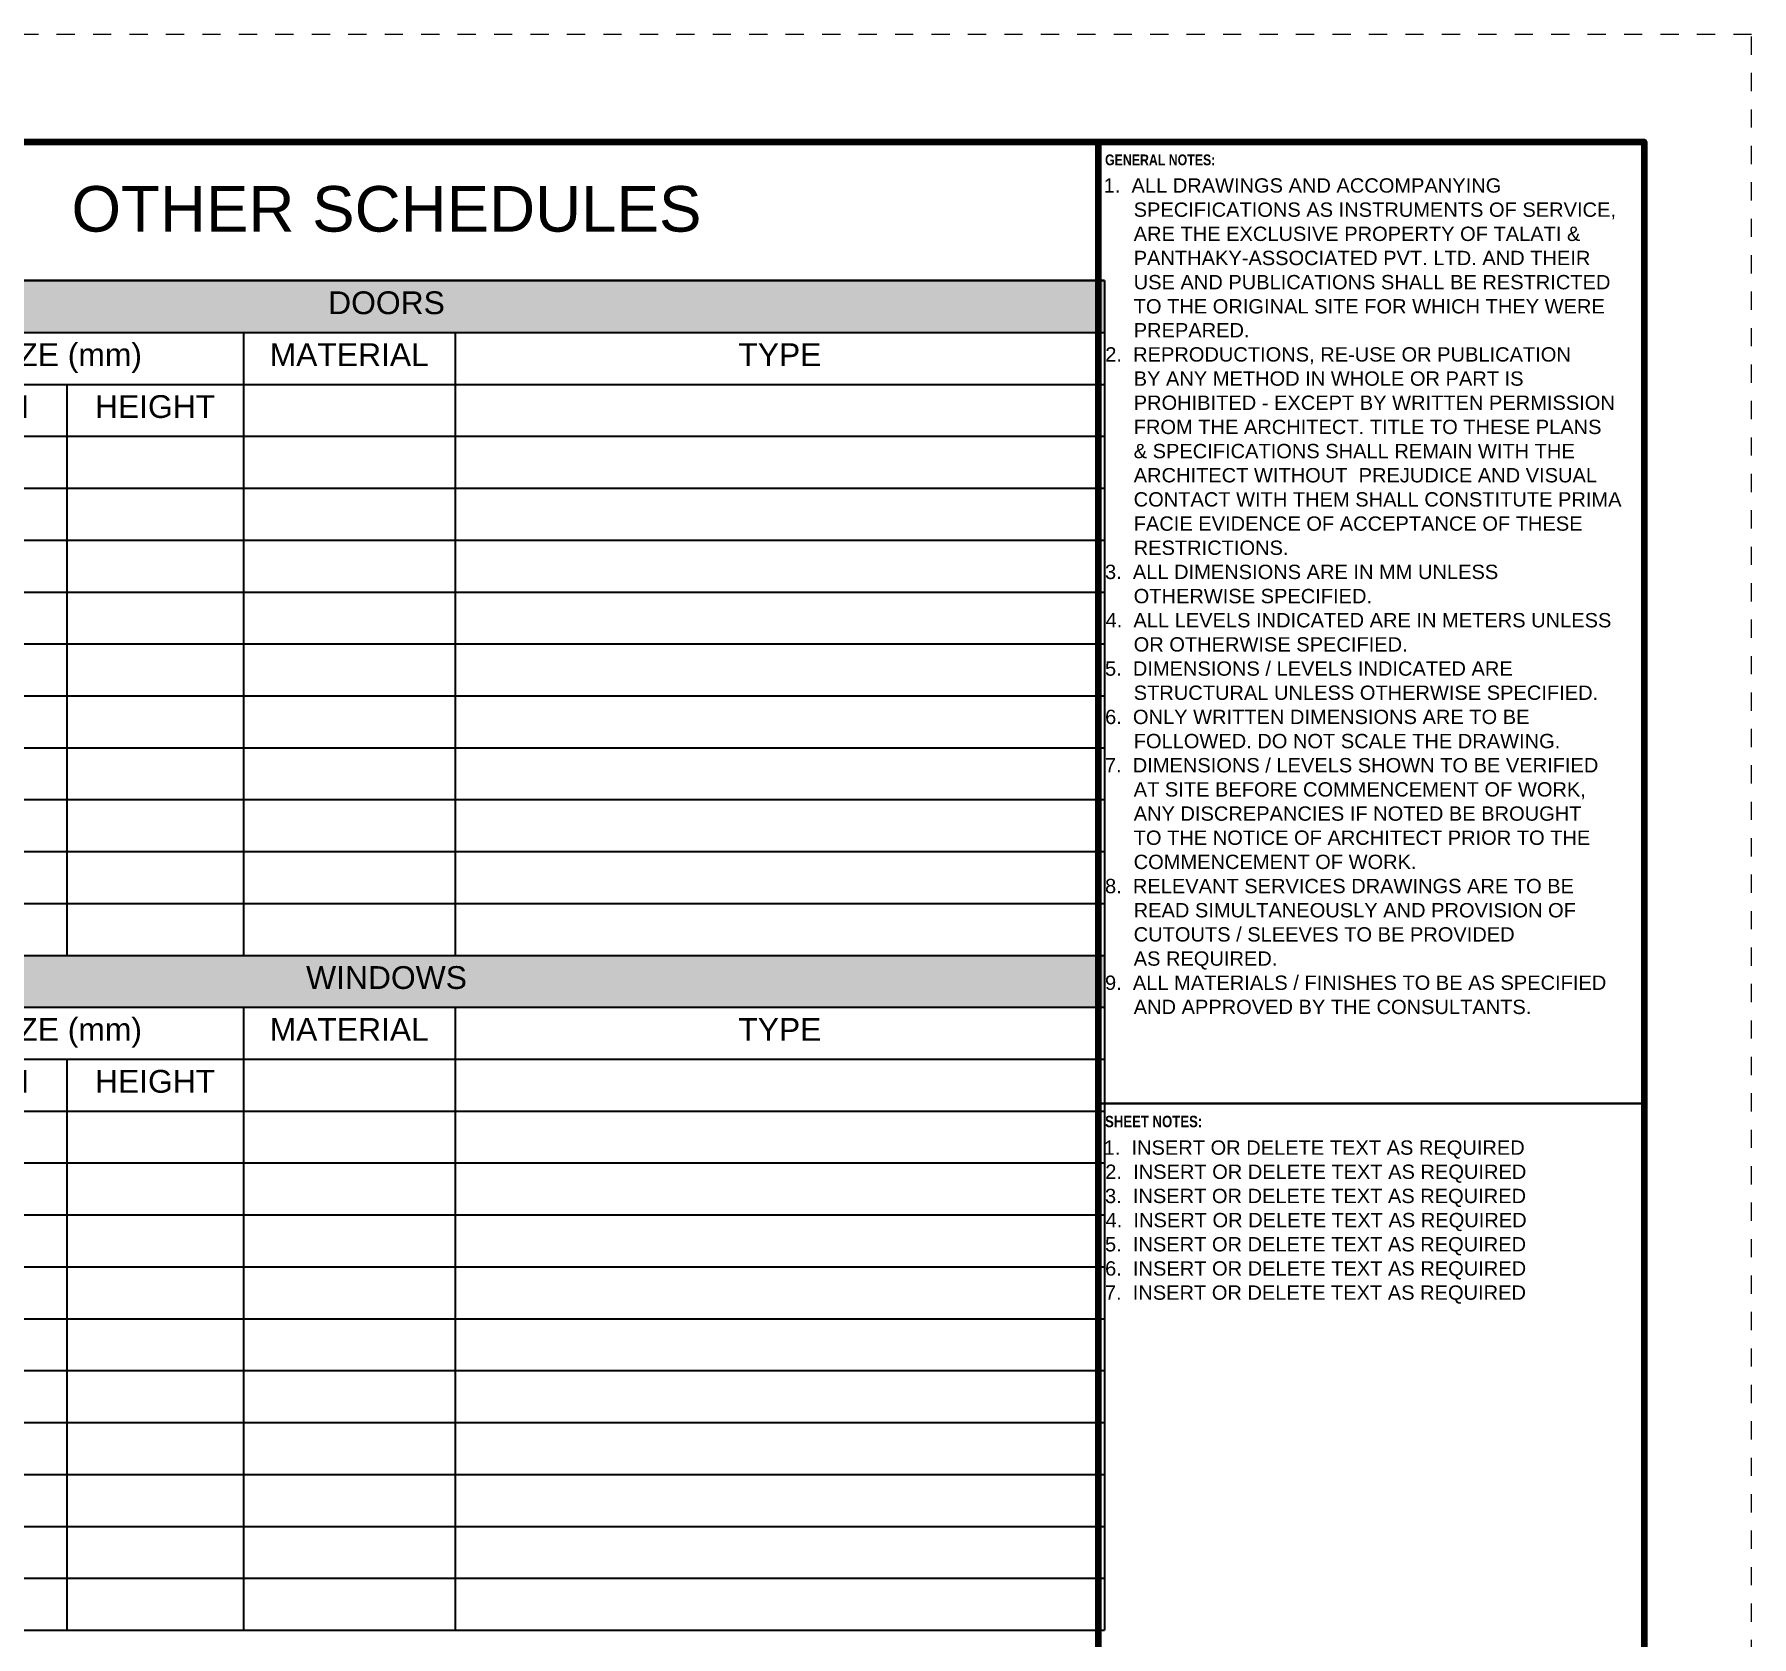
# Paper-space layout 'Symbols A0' of a CAD drawing. Header units: inches. Extents: x 0 to 46.6, y 0 to 35.5.
# Drawn here: x 37.15 to 46.57, y 26.72 to 35.51 of the extents above; entities that cross this region are included whole.
import ezdxf
from ezdxf.enums import TextEntityAlignment as Align

# ---------------------------------------------------------------- set-up
doc = ezdxf.new("R2010")
doc.units = ezdxf.units.IN
doc.linetypes.add('DASHDOT', pattern=[1, 0.5, -0.25, 0, -0.25])
doc.layers.add('G-ANNO-REFR', color=253, linetype='DASHDOT', lineweight=5, plot=False)
for name, color, linetype, lineweight in [('G-ANNO-TEXT', 3, 'Continuous', 15), ('G-ANNO-TTLB', 7, 'Continuous', 50), ('G-PAPR-MEDM', 6, 'Continuous', 30), ('G-PAPR-THCK', 4, 'Continuous', 100), ('G-PAPR-THIN', 20, 'Continuous', 5)]:
    doc.layers.add(name, color=color, linetype=linetype, lineweight=lineweight)
doc.styles.add('LLARGE', font='arial.ttf', dxfattribs={"height": 0.25})
doc.styles.add('MEDIUM', font='arial.ttf', dxfattribs={"height": 0.125})
doc.styles.add('NOTES', font='arial.ttf', dxfattribs={"height": 2})
doc.styles.add('SUB-TITLE', font='swisscb.ttf')
doc.styles.add('SUB-TITLE-2', font='swissc.ttf')
doc.styles.add('TITLE', font='swisscb.ttf')

# ---------------------------------------------------------------- blocks, each defined once
blk = doc.blocks.new('*T134')
at = {"layer": 'G-PAPR-MEDM', "color": 7, "linetype": 'ByBlock', "lineweight": -2, "transparency": 16777216}
for p, q in [((0, 0), (7.88, 0)), ((0, 0), (0, -0.2849)), ((0, -3.7033), (7.88, -3.7033)), ((0, -3.7033), (0, -3.9881))]:
    blk.add_line(p, q, dxfattribs=at)
at = {"layer": 'G-PAPR-MEDM', "linetype": 'ByBlock', "lineweight": -2, "transparency": 16777216}
blk.add_line((7.88, 0), (7.88, -0.2849), dxfattribs=at)
at = {"layer": 'G-PAPR-MEDM', "color": 0, "linetype": 'ByBlock', "lineweight": -2, "transparency": 16777216}
for p, q in [((0, -0.2849), (7.88, -0.2849)), ((0, -0.2849), (0, -3.7033)), ((1.1985, -0.2849), (1.1985, -3.7033)), ((3.1546, -0.2849), (3.1546, -3.7033)), ((4.3167, -0.2849), (4.3167, -3.7033)), ((7.88, -0.2849), (7.88, -7.4065)), ((0, -0.5697), (7.88, -0.5697)), ((2.1862, -0.5697), (2.1862, -3.7033)), ((0, -0.8546), (7.88, -0.8546)), ((0, -1.1395), (7.88, -1.1395)), ((0, -1.4243), (7.88, -1.4243)), ((0, -1.7092), (7.88, -1.7092)), ((0, -1.9941), (7.88, -1.9941)), ((0, -2.2789), (7.88, -2.2789)), ((0, -2.5638), (7.88, -2.5638)), ((0, -2.8487), (7.88, -2.8487)), ((0, -3.1335), (7.88, -3.1335)), ((0, -3.4184), (7.88, -3.4184)), ((0, -3.9881), (7.88, -3.9881)), ((0, -3.9881), (0, -7.4065)), ((1.1985, -3.9881), (1.1985, -7.4065)), ((3.1546, -3.9881), (3.1546, -7.4065)), ((4.3167, -3.9881), (4.3167, -7.4065)), ((0, -4.273), (7.88, -4.273)), ((2.1862, -4.273), (2.1862, -7.4065)), ((0, -4.5579), (7.88, -4.5579)), ((0, -4.8427), (7.88, -4.8427)), ((0, -5.1276), (7.88, -5.1276)), ((0, -5.4125), (7.88, -5.4125)), ((0, -5.6973), (7.88, -5.6973)), ((0, -5.9822), (7.88, -5.9822)), ((0, -6.2671), (7.88, -6.2671)), ((0, -6.5519), (7.88, -6.5519)), ((0, -6.8368), (7.88, -6.8368)), ((0, -7.1217), (7.88, -7.1217)), ((0, -7.4065), (7.88, -7.4065))]:
    blk.add_line(p, q, dxfattribs=at)
at = {"layer": 'G-PAPR-MEDM', "color": 9, "transparency": 16777216}
for points in [[(0, 0), (0, -0.2849), (7.88, 0), (7.88, -0.2849)], [(0, -3.7033), (0, -3.9881), (7.88, -3.7033), (7.88, -3.9881)]]:
    blk.add_solid(points, dxfattribs=at)
at = {"layer": 'G-PAPR-MEDM', "color": 7, "transparency": 16777216, "attachment_point": 2, "style": 'MEDIUM'}
for s, insert, char_height, width in [('{\\fArial|b0|i0|c0;DOORS', (3.94, -0.0591), 0.125, 7.7618), ('{\\fArial|b0|i0|c0;ID', (0.5992, -0.344), 0.125, 1.080264), ('{\\fArial|b0|i0|c0;SIZE (mm)', (2.1765, -0.344), 0.125, 1.83795), ('{\\fArial|b0|i0|c0;MATERIAL', (3.7356, -0.344), 0.125, 1.043845), ('{\\fArial|b0|i0|c0;TYPE', (6.0983, -0.344), 0.125, 3.445141), ('{\\fArial|b0|i0|c0;', (0.5992, -0.6288), 0.125, 1.080264), ('{\\fArial|b0|i0|c0;WIDTH', (1.6923, -0.6288), 0.125, 0.869558), ('{\\fArial|b0|i0|c0;HEIGHT', (2.6704, -0.6288), 0.125, 0.850192), ('{\\fArial|b0|i0|c0;', (3.7356, -0.6288), 0.125, 1.043845), ('{\\fArial|b0|i0|c0;', (6.0983, -0.6288), 0.125, 3.445141), ('{\\fArial|b0|i0|c0;', (0.5992, -0.9137), 0.125, 1.080264), ('{\\fArial|b0|i0|c0;', (1.6923, -0.9137), 0.12608, 0.869558), ('{\\fArial|b0|i0|c0;', (2.6704, -0.9137), 0.12608, 0.850192), ('{\\fArial|b0|i0|c0;', (3.7356, -0.9137), 0.12608, 1.043845), ('{\\fArial|b0|i0|c0;', (6.0983, -0.9137), 0.12608, 3.445141), ('{\\fArial|b0|i0|c0;', (0.5992, -1.1986), 0.125, 1.080264), ('{\\fArial|b0|i0|c0;', (1.6923, -1.1986), 0.12608, 0.869558), ('{\\fArial|b0|i0|c0;', (2.6704, -1.1986), 0.12608, 0.850192), ('{\\fArial|b0|i0|c0;', (3.7356, -1.1986), 0.12608, 1.043845), ('{\\fArial|b0|i0|c0;', (6.0983, -1.1986), 0.12608, 3.445141), ('{\\fArial|b0|i0|c0;', (0.5992, -1.4834), 0.125, 1.080264), ('{\\fArial|b0|i0|c0;', (1.6923, -1.4834), 0.12608, 0.869558), ('{\\fArial|b0|i0|c0;', (2.6704, -1.4834), 0.12608, 0.850192), ('{\\fArial|b0|i0|c0;', (3.7356, -1.4834), 0.12608, 1.043845), ('{\\fArial|b0|i0|c0;', (6.0983, -1.4834), 0.12608, 3.445141), ('{\\fArial|b0|i0|c0;', (0.5992, -1.7683), 0.125, 1.080264), ('{\\fArial|b0|i0|c0;', (1.6923, -1.7683), 0.12608, 0.869558), ('{\\fArial|b0|i0|c0;', (2.6704, -1.7683), 0.12608, 0.850192), ('{\\fArial|b0|i0|c0;', (3.7356, -1.7683), 0.12608, 1.043845), ('{\\fArial|b0|i0|c0;', (6.0983, -1.7683), 0.12608, 3.445141), ('{\\fArial|b0|i0|c0;', (0.5992, -2.0532), 0.125, 1.080264), ('{\\fArial|b0|i0|c0;', (1.6923, -2.0532), 0.12608, 0.869558), ('{\\fArial|b0|i0|c0;', (2.6704, -2.0532), 0.12608, 0.850192), ('{\\fArial|b0|i0|c0;', (3.7356, -2.0532), 0.12608, 1.043845), ('{\\fArial|b0|i0|c0;', (6.0983, -2.0532), 0.12608, 3.445141), ('{\\fArial|b0|i0|c0;', (0.5992, -2.338), 0.125, 1.080264), ('{\\fArial|b0|i0|c0;', (1.6923, -2.338), 0.12608, 0.869558), ('{\\fArial|b0|i0|c0;', (2.6704, -2.338), 0.12608, 0.850192), ('{\\fArial|b0|i0|c0;', (3.7356, -2.338), 0.12608, 1.043845), ('{\\fArial|b0|i0|c0;', (6.0983, -2.338), 0.12608, 3.445141), ('{\\fArial|b0|i0|c0;', (0.5992, -2.6229), 0.125, 1.080264), ('{\\fArial|b0|i0|c0;', (1.6923, -2.6229), 0.12608, 0.869558), ('{\\fArial|b0|i0|c0;', (2.6704, -2.6229), 0.12608, 0.850192), ('{\\fArial|b0|i0|c0;', (3.7356, -2.6229), 0.12608, 1.043845), ('{\\fArial|b0|i0|c0;', (6.0983, -2.6229), 0.12608, 3.445141), ('{\\fArial|b0|i0|c0;', (0.5992, -2.9078), 0.125, 1.080264), ('{\\fArial|b0|i0|c0;', (1.6923, -2.9078), 0.12608, 0.869558), ('{\\fArial|b0|i0|c0;', (2.6704, -2.9078), 0.12608, 0.850192), ('{\\fArial|b0|i0|c0;', (3.7356, -2.9078), 0.12608, 1.043845), ('{\\fArial|b0|i0|c0;', (6.0983, -2.9078), 0.12608, 3.445141), ('{\\fArial|b0|i0|c0;', (0.5992, -3.1926), 0.125, 1.080264), ('{\\fArial|b0|i0|c0;', (1.6923, -3.1926), 0.12608, 0.869558), ('{\\fArial|b0|i0|c0;', (2.6704, -3.1926), 0.12608, 0.850192), ('{\\fArial|b0|i0|c0;', (3.7356, -3.1926), 0.12608, 1.043845), ('{\\fArial|b0|i0|c0;', (6.0983, -3.1926), 0.12608, 3.445141), ('{\\fArial|b0|i0|c0;', (0.5992, -3.4775), 0.125, 1.080264), ('{\\fArial|b0|i0|c0;', (1.6923, -3.4775), 0.12608, 0.869558), ('{\\fArial|b0|i0|c0;', (2.6704, -3.4775), 0.12608, 0.850192), ('{\\fArial|b0|i0|c0;', (3.7356, -3.4775), 0.12608, 1.043845), ('{\\fArial|b0|i0|c0;', (6.0983, -3.4775), 0.12608, 3.445141), ('{\\fArial|b0|i0|c0;WINDOWS', (3.94, -3.7624), 0.125, 7.7618), ('{\\fArial|b0|i0|c0;ID', (0.5992, -4.0472), 0.125, 1.080264), ('{\\fArial|b0|i0|c0;SIZE (mm)', (2.1765, -4.0472), 0.125, 1.83795), ('{\\fArial|b0|i0|c0;MATERIAL', (3.7356, -4.0472), 0.125, 1.043845), ('{\\fArial|b0|i0|c0;TYPE', (6.0983, -4.0472), 0.125, 3.445141), ('{\\fArial|b0|i0|c0;', (0.5992, -4.3321), 0.125, 1.080264), ('{\\fArial|b0|i0|c0;WIDTH', (1.6923, -4.3321), 0.125, 0.869558), ('{\\fArial|b0|i0|c0;HEIGHT', (2.6704, -4.3321), 0.125, 0.850192), ('{\\fArial|b0|i0|c0;', (3.7356, -4.3321), 0.125, 1.043845), ('{\\fArial|b0|i0|c0;', (6.0983, -4.3321), 0.125, 3.445141), ('{\\fArial|b0|i0|c0;', (0.5992, -4.617), 0.125, 1.080264), ('{\\fArial|b0|i0|c0;', (1.6923, -4.617), 0.125, 0.869558), ('{\\fArial|b0|i0|c0;', (2.6704, -4.617), 0.125, 0.850192), ('{\\fArial|b0|i0|c0;', (3.7356, -4.617), 0.125, 1.043845), ('{\\fArial|b0|i0|c0;', (6.0983, -4.617), 0.125, 3.445141), ('{\\fArial|b0|i0|c0;', (0.5992, -4.9018), 0.125, 1.080264), ('{\\fArial|b0|i0|c0;', (1.6923, -4.9018), 0.125, 0.869558), ('{\\fArial|b0|i0|c0;', (2.6704, -4.9018), 0.125, 0.850192), ('{\\fArial|b0|i0|c0;', (3.7356, -4.9018), 0.125, 1.043845), ('{\\fArial|b0|i0|c0;', (6.0983, -4.9018), 0.125, 3.445141), ('{\\fArial|b0|i0|c0;', (0.5992, -5.1867), 0.125, 1.080264), ('{\\fArial|b0|i0|c0;', (1.6923, -5.1867), 0.12608, 0.869558), ('{\\fArial|b0|i0|c0;', (2.6704, -5.1867), 0.12608, 0.850192), ('{\\fArial|b0|i0|c0;', (3.7356, -5.1867), 0.12608, 1.043845), ('{\\fArial|b0|i0|c0;', (6.0983, -5.1867), 0.12608, 3.445141), ('{\\fArial|b0|i0|c0;', (0.5992, -5.4716), 0.125, 1.080264), ('{\\fArial|b0|i0|c0;', (1.6923, -5.4716), 0.12608, 0.869558), ('{\\fArial|b0|i0|c0;', (2.6704, -5.4716), 0.12608, 0.850192), ('{\\fArial|b0|i0|c0;', (3.7356, -5.4716), 0.12608, 1.043845), ('{\\fArial|b0|i0|c0;', (6.0983, -5.4716), 0.12608, 3.445141), ('{\\fArial|b0|i0|c0;', (0.5992, -5.7564), 0.125, 1.080264), ('{\\fArial|b0|i0|c0;', (1.6923, -5.7564), 0.12608, 0.869558), ('{\\fArial|b0|i0|c0;', (2.6704, -5.7564), 0.12608, 0.850192), ('{\\fArial|b0|i0|c0;', (3.7356, -5.7564), 0.12608, 1.043845), ('{\\fArial|b0|i0|c0;', (6.0983, -5.7564), 0.12608, 3.445141), ('{\\fArial|b0|i0|c0;', (0.5992, -6.0413), 0.125, 1.080264), ('{\\fArial|b0|i0|c0;', (1.6923, -6.0413), 0.12608, 0.869558), ('{\\fArial|b0|i0|c0;', (2.6704, -6.0413), 0.12608, 0.850192), ('{\\fArial|b0|i0|c0;', (3.7356, -6.0413), 0.12608, 1.043845), ('{\\fArial|b0|i0|c0;', (6.0983, -6.0413), 0.12608, 3.445141), ('{\\fArial|b0|i0|c0;', (0.5992, -6.3262), 0.125, 1.080264), ('{\\fArial|b0|i0|c0;', (1.6923, -6.3262), 0.12608, 0.869558), ('{\\fArial|b0|i0|c0;', (2.6704, -6.3262), 0.12608, 0.850192), ('{\\fArial|b0|i0|c0;', (3.7356, -6.3262), 0.12608, 1.043845), ('{\\fArial|b0|i0|c0;', (6.0983, -6.3262), 0.12608, 3.445141), ('{\\fArial|b0|i0|c0;', (0.5992, -6.611), 0.125, 1.080264), ('{\\fArial|b0|i0|c0;', (1.6923, -6.611), 0.12608, 0.869558), ('{\\fArial|b0|i0|c0;', (2.6704, -6.611), 0.12608, 0.850192), ('{\\fArial|b0|i0|c0;', (3.7356, -6.611), 0.12608, 1.043845), ('{\\fArial|b0|i0|c0;', (6.0983, -6.611), 0.12608, 3.445141), ('{\\fArial|b0|i0|c0;', (0.5992, -6.8959), 0.125, 1.080264), ('{\\fArial|b0|i0|c0;', (1.6923, -6.8959), 0.12608, 0.869558), ('{\\fArial|b0|i0|c0;', (2.6704, -6.8959), 0.12608, 0.850192), ('{\\fArial|b0|i0|c0;', (3.7356, -6.8959), 0.12608, 1.043845), ('{\\fArial|b0|i0|c0;', (6.0983, -6.8959), 0.12608, 3.445141), ('{\\fArial|b0|i0|c0;', (0.5992, -7.1808), 0.125, 1.080264), ('{\\fArial|b0|i0|c0;', (1.6923, -7.1808), 0.12608, 0.869558), ('{\\fArial|b0|i0|c0;', (2.6704, -7.1808), 0.12608, 0.850192), ('{\\fArial|b0|i0|c0;', (3.7356, -7.1808), 0.12608, 1.043845), ('{\\fArial|b0|i0|c0;', (6.0983, -7.1808), 0.12608, 3.445141)]:
    blk.add_mtext(s, dxfattribs=dict(at, insert=insert, char_height=char_height, width=width))
blk = doc.blocks.new('*U170')
at = {"layer": 'G-ANNO-REFR'}
blk.add_lwpolyline([(0, 0), (1183, 0), (1183, 902), (0, 902)], close=True, dxfattribs=at)
at = {"layer": 'G-PAPR-MEDM'}
blk.add_lwpolyline([(1092, 752.96), (1168, 752.96)], dxfattribs=at)
at = {"layer": 'G-PAPR-THCK'}
blk.add_lwpolyline([(30, 887), (1168, 887), (1168, 15), (30, 15)], close=True, dxfattribs=at)
blk.add_lwpolyline([(1092, 15), (1092, 887)], dxfattribs=at)
at = {"layer": 'G-PAPR-THIN'}
blk.add_lwpolyline([(1092, 887), (1168, 887), (1168, 15), (1092, 15)], close=True, dxfattribs=at)
at = {"layer": 'G-ANNO-TEXT'}
for tag, p, height, style in [('GENERAL_NOTES_001', (1092.7, 879.93), 2, 'NOTES'), ('GENERAL_NOTES_002', (1093, 876.56), 2, 'NOTES'), ('GENERAL_NOTES_003', (1093, 873.19), 2, 'NOTES'), ('GENERAL_NOTES_004', (1093, 869.82), 2, 'NOTES'), ('GENERAL_NOTES_005', (1093, 866.46), 2, 'NOTES'), ('GENERAL_NOTES_006', (1093, 863.09), 2, 'NOTES'), ('GENERAL_NOTES_007', (1093, 859.75), 2, 'NOTES'), ('GENERAL_NOTES_008', (1092.92, 856.38), 2, 'NOTES'), ('GENERAL_NOTES_009', (1093, 853.02), 2, 'NOTES'), ('GENERAL_NOTES_010', (1093, 849.65), 2, 'NOTES'), ('GENERAL_NOTES_011', (1093, 846.28), 2, 'NOTES'), ('GENERAL_NOTES_012', (1093, 842.91), 2, 'NOTES'), ('GENERAL_NOTES_013', (1093, 839.54), 2, 'NOTES'), ('GENERAL_NOTES_014', (1093, 836.17), 2, 'NOTES'), ('GENERAL_NOTES_015', (1093, 832.8), 2, 'NOTES'), ('GENERAL_NOTES_016', (1093, 829.43), 2, 'NOTES'), ('GENERAL_NOTES_017', (1092.88, 826.07), 2, 'NOTES'), ('GENERAL_NOTES_018', (1093, 822.7), 2, 'NOTES'), ('GENERAL_NOTES_019', (1092.96, 819.33), 2, 'NOTES'), ('GENERAL_NOTES_020', (1093, 815.96), 2, 'NOTES'), ('GENERAL_NOTES_021', (1092.88, 812.59), 2, 'NOTES'), ('GENERAL_NOTES_022', (1093, 809.22), 2, 'NOTES'), ('GENERAL_NOTES_023', (1092.89, 805.85), 2, 'NOTES'), ('GENERAL_NOTES_024', (1093, 802.49), 2, 'NOTES'), ('GENERAL_NOTES_025', (1092.87, 799.12), 2, 'NOTES'), ('GENERAL_NOTES_026', (1093, 795.75), 2, 'NOTES'), ('GENERAL_NOTES_027', (1093, 792.38), 2, 'NOTES'), ('GENERAL_NOTES_028', (1093, 789.01), 2, 'NOTES'), ('GENERAL_NOTES_029', (1093, 785.64), 2, 'NOTES'), ('GENERAL_NOTES_030', (1092.89, 782.27), 2, 'NOTES'), ('GENERAL_NOTES_031', (1093, 778.9), 2, 'NOTES'), ('GENERAL_NOTES_032', (1093, 775.53), 2, 'NOTES'), ('GENERAL_NOTES_033', (1093, 772.17), 2, 'NOTES'), ('GENERAL_NOTES_034', (1092.88, 768.8), 2, 'NOTES'), ('GENERAL_NOTES_035', (1093, 765.43), 2, 'NOTES'), ('SHEET_NOTES_001', (1092.7, 745.81), 2, 'NOTES'), ('SHEET_NOTES_002', (1092.92, 742.44), 2, 'NOTES'), ('SHEET_NOTES_003', (1092.88, 739.07), 2, 'NOTES'), ('SHEET_NOTES_004', (1092.96, 735.71), 2, 'NOTES'), ('SHEET_NOTES_005', (1092.88, 732.34), 2, 'NOTES'), ('SHEET_NOTES_006', (1092.89, 728.97), 2, 'NOTES'), ('SHEET_NOTES_007', (1092.87, 725.6), 2, 'NOTES'), ('KEY_NOTES_001', (1092.7, 523), 2, 'NOTES'), ('KEY_NOTES_002', (1092.92, 519.63), 2, 'NOTES'), ('STRUCTURAL_CONSULTANT_NAME', (1092.89, 168.81), 3, 'SUB-TITLE-2'), ('STRUCTURAL_CONSULTANT_ADDRESS1', (1092.89, 164.81), 2, 'SUB-TITLE-2'), ('STRUCTURAL_CONSULTANT_ADDRESS2', (1092.89, 161.43), 2, 'SUB-TITLE-2'), ('STRUCTURAL_CONSULTANT_PHONE', (1092.89, 158.09), 2, 'SUB-TITLE-2'), ('MEP_CONSULTANT_NAME', (1092.89, 147.61), 3, 'SUB-TITLE-2'), ('MEP_CONSULTANT_ADDRESS1', (1092.89, 143.59), 2, 'SUB-TITLE-2'), ('MEP_CONSULTANT_ADDRESS2', (1092.89, 140.21), 2, 'SUB-TITLE-2'), ('MEP_CONSULTANT_PHONE', (1092.89, 136.88), 2, 'SUB-TITLE-2'), ('CLIENTNAME', (1092.89, 124.46), 3, 'SUB-TITLE-2'), ('CLIENTADDRESS1', (1092.89, 120.39), 2, 'SUB-TITLE-2'), ('CLIENTADDRESS2', (1092.89, 117.01), 2, 'SUB-TITLE-2'), ('CLIENTPHONE', (1092.89, 113.68), 2, 'SUB-TITLE-2'), ('DRAWING_NO', (1111, 71.42), 4, 'SUB-TITLE-2')]:
    blk.add_attdef(tag, p, '', height=height, dxfattribs=dict(at, style=style))
at = {"layer": 'G-ANNO-TEXT', "style": 'SUB-TITLE-2'}
for tag, p in [('REV_NO14', (1095.16, 252.81)), ('REV_DATE14', (1103.97, 252.81)), ('DRAWN_BY14', (1115.4, 252.81)), ('CHECKED_BY14', (1128.16, 252.81)), ('REV_NO13', (1095.16, 248.81)), ('REV_DATE13', (1103.97, 248.81)), ('DRAWN_BY13', (1115.4, 248.81)), ('CHECKED_BY13', (1128.16, 248.81)), ('REV_NO12', (1095.16, 244.81)), ('REV_DATE12', (1103.97, 244.81)), ('DRAWN_BY12', (1115.4, 244.81)), ('CHECKED_BY12', (1128.16, 244.81)), ('REV_NO11', (1095.16, 240.81)), ('REV_DATE11', (1103.97, 240.81)), ('DRAWN_BY11', (1115.4, 240.81)), ('CHECKED_BY11', (1128.16, 240.81)), ('REV_NO10', (1095.16, 236.81)), ('REV_DATE10', (1103.97, 236.81)), ('DRAWN_BY10', (1115.4, 236.81)), ('CHECKED_BY10', (1128.16, 236.81)), ('REV_NO9', (1095.16, 232.81)), ('REV_DATE9', (1103.97, 232.81)), ('DRAWN_BY9', (1115.4, 232.81)), ('CHECKED_BY9', (1128.16, 232.81)), ('REV_NO8', (1095.16, 228.81)), ('REV_DATE8', (1103.97, 228.81)), ('DRAWN_BY8', (1115.4, 228.81)), ('CHECKED_BY8', (1128.16, 228.81)), ('REV_NO7', (1095.16, 224.81)), ('REV_DATE7', (1103.97, 224.81)), ('DRAWN_BY7', (1115.4, 224.81)), ('CHECKED_BY7', (1128.16, 224.81)), ('REV_NO6', (1095.16, 220.81)), ('REV_DATE6', (1103.97, 220.81)), ('DRAWN_BY6', (1115.4, 220.81)), ('CHECKED_BY6', (1128.16, 220.81)), ('REV_NO5', (1095.16, 216.81)), ('REV_DATE5', (1103.97, 216.81)), ('DRAWN_BY5', (1115.4, 216.81)), ('CHECKED_BY5', (1128.16, 216.81)), ('REV_NO4', (1095.16, 212.81)), ('REV_DATE4', (1103.97, 212.81)), ('DRAWN_BY4', (1115.4, 212.81)), ('CHECKED_BY4', (1128.16, 212.81)), ('REV_NO3', (1095.16, 208.81)), ('REV_DATE3', (1103.97, 208.81)), ('DRAWN_BY3', (1115.4, 208.81)), ('CHECKED_BY3', (1128.16, 208.81)), ('REV_NO2', (1095.16, 204.81)), ('REV_DATE2', (1103.97, 204.81)), ('DRAWN_BY2', (1115.4, 204.81)), ('CHECKED_BY2', (1128.16, 204.81)), ('REV_NO1', (1095.16, 200.81)), ('REV_DATE1', (1103.97, 200.81)), ('DRAWN_BY1', (1115.4, 200.81)), ('CHECKED_BY1', (1128.16, 200.81)), ('REV_NO0', (1095.16, 196.81)), ('REV_DATE0', (1103.97, 196.81)), ('DRAWN_BY0', (1115.4, 196.81)), ('CHECKED_BY0', (1128.16, 196.81))]:
    blk.add_attdef(tag, text='', height=1.6, dxfattribs=at).set_placement(p, align=Align.MIDDLE)
for tag, p in [('REV_DESCRIPTION14', (1136.14, 252.81)), ('REV_DESCRIPTION13', (1136.14, 248.81)), ('REV_DESCRIPTION12', (1136.14, 244.81)), ('REV_DESCRIPTION11', (1136.14, 240.81)), ('REV_DESCRIPTION10', (1136.14, 236.81)), ('REV_DESCRIPTION9', (1136.14, 232.81)), ('REV_DESCRIPTION8', (1136.14, 228.81)), ('REV_DESCRIPTION7', (1136.14, 224.81)), ('REV_DESCRIPTION6', (1136.14, 220.81)), ('REV_DESCRIPTION5', (1136.14, 216.81)), ('REV_DESCRIPTION4', (1136.14, 212.81)), ('REV_DESCRIPTION3', (1136.14, 208.81)), ('REV_DESCRIPTION2', (1136.14, 204.81)), ('REV_DESCRIPTION1', (1136.14, 200.81)), ('REV_DESCRIPTION0', (1136.14, 196.81))]:
    blk.add_attdef(tag, text='', height=1.6, dxfattribs=at).set_placement(p, align=Align.MIDDLE_LEFT)
for tag, p in [('PROJECT_NAME1', (1111, 110.73)), ('PROJECT_NAME2', (1111, 106.73)), ('PROJECT_CODE', (1111, 102)), ('RELEASE', (1111, 97.57)), ('STAGE', (1111, 93.06)), ('DRAWING_TITLE', (1111, 88.56))]:
    blk.add_attdef(tag, text='', height=2.4, dxfattribs=at).set_placement(p, align=Align.TOP_LEFT)
at = {"layer": 'G-ANNO-TEXT'}
for tag, height, style, p in [('CURRENT_REV', 4, 'TITLE', (1159, 71.42)), ('DRAWN_BY', 2.4, 'SUB-TITLE-2', (1101, 62.5)), ('CHECKED_BY', 2.4, 'SUB-TITLE-2', (1120, 62.5)), ('SCALE', 2.4, 'SUB-TITLE-2', (1140, 62.5)), ('ISSUE_DATE', 2.4, 'SUB-TITLE-2', (1159, 62.5))]:
    blk.add_attdef(tag, text='', height=height, dxfattribs=dict(at, style=style)).set_placement(p, align=Align.CENTER)
at = {"layer": 'G-ANNO-TEXT', "style": 'SUB-TITLE'}
blk.add_attdef('FILE_NAME', text='', height=1.6, rotation=90, dxfattribs=at).set_placement((1169, 25.93), align=Align.TOP_LEFT)
at = {"layer": 'G-PAPR-MEDM', "style": 'TITLE'}
blk.add_text('GENERAL NOTES:', height=1.5, dxfattribs=at).set_placement((1092.89, 883.75))
at = {"layer": 'G-PAPR-MEDM', "lineweight": 50, "style": 'TITLE'}
blk.add_text('SHEET NOTES:', height=1.6, dxfattribs=at).set_placement((1092.89, 749.65))

psp = doc.layouts.new('Symbols A0')

# ---------------------------------------------------------------- linework, layer by layer
at = {"layer": 'G-PAPR-MEDM'}
psp.add_line((43.0248, 34.1603), (17.9141, 34.1603), dxfattribs=at)

# ---------------------------------------------------------------- block references
psp.add_blockref('*T134', (35.1448, 34.1603))
at = {"layer": 'G-ANNO-TTLB'}
ref = psp.add_blockref('*U170', (0, 0), dxfattribs=dict(at, xscale=0.03937007874015748, yscale=0.03937007874015748, zscale=0.03937007874015748))
ref.add_attrib('GENERAL_NOTES_001', '1.  ALL DRAWINGS AND ACCOMPANYING', (43.0195, 34.643), dxfattribs={"layer": 'G-ANNO-TEXT', "height": 0.07874, "style": 'NOTES'})
ref.add_attrib('SHEET_NOTES_001', '1.  INSERT OR DELETE TEXT AS REQUIRED', (43.0195, 29.3627), dxfattribs={"layer": 'G-ANNO-TEXT', "height": 0.07874, "style": 'NOTES'})
ref.add_attrib('GENERAL_NOTES_002', '     SPECIFICATIONS AS INSTRUMENTS OF SERVICE,', (43.0315, 34.5103), dxfattribs={"layer": 'G-ANNO-TEXT', "height": 0.07874, "style": 'NOTES'})
ref.add_attrib('GENERAL_NOTES_003', '     ARE THE EXCLUSIVE PROPERTY OF TALATI &', (43.0315, 34.3777), dxfattribs={"layer": 'G-ANNO-TEXT', "height": 0.07874, "style": 'NOTES'})
ref.add_attrib('GENERAL_NOTES_004', '     PANTHAKY-ASSOCIATED PVT. LTD. AND THEIR', (43.0315, 34.2451), dxfattribs={"layer": 'G-ANNO-TEXT', "height": 0.07874, "style": 'NOTES'})
ref.add_attrib('GENERAL_NOTES_005', '     USE AND PUBLICATIONS SHALL BE RESTRICTED', (43.0315, 34.1124), dxfattribs={"layer": 'G-ANNO-TEXT', "height": 0.07874, "style": 'NOTES'})
ref.add_attrib('GENERAL_NOTES_006', '     TO THE ORIGINAL SITE FOR WHICH THEY WERE', (43.0315, 33.9798), dxfattribs={"layer": 'G-ANNO-TEXT', "height": 0.07874, "style": 'NOTES'})
ref.add_attrib('GENERAL_NOTES_007', '     PREPARED.', (43.0315, 33.8486), dxfattribs={"layer": 'G-ANNO-TEXT', "height": 0.07874, "style": 'NOTES'})
ref.add_attrib('GENERAL_NOTES_008', '2.  REPRODUCTIONS, RE-USE OR PUBLICATION', (43.0283, 33.7159), dxfattribs={"layer": 'G-ANNO-TEXT', "height": 0.07874, "style": 'NOTES'})
ref.add_attrib('GENERAL_NOTES_009', '     BY ANY METHOD IN WHOLE OR PART IS', (43.0315, 33.5833), dxfattribs={"layer": 'G-ANNO-TEXT', "height": 0.07874, "style": 'NOTES'})
ref.add_attrib('GENERAL_NOTES_010', '     PROHIBITED - EXCEPT BY WRITTEN PERMISSION', (43.0315, 33.4507), dxfattribs={"layer": 'G-ANNO-TEXT', "height": 0.07874, "style": 'NOTES'})
ref.add_attrib('GENERAL_NOTES_011', '     FROM THE ARCHITECT. TITLE TO THESE PLANS', (43.0315, 33.318), dxfattribs={"layer": 'G-ANNO-TEXT', "height": 0.07874, "style": 'NOTES'})
ref.add_attrib('GENERAL_NOTES_012', '     & SPECIFICATIONS SHALL REMAIN WITH THE', (43.0315, 33.1854), dxfattribs={"layer": 'G-ANNO-TEXT', "height": 0.07874, "style": 'NOTES'})
ref.add_attrib('GENERAL_NOTES_013', '     ARCHITECT WITHOUT  PREJUDICE AND VISUAL', (43.0315, 33.0528), dxfattribs={"layer": 'G-ANNO-TEXT', "height": 0.07874, "style": 'NOTES'})
ref.add_attrib('GENERAL_NOTES_014', '     CONTACT WITH THEM SHALL CONSTITUTE PRIMA', (43.0315, 32.9202), dxfattribs={"layer": 'G-ANNO-TEXT', "height": 0.07874, "style": 'NOTES'})
ref.add_attrib('GENERAL_NOTES_015', '     FACIE EVIDENCE OF ACCEPTANCE OF THESE', (43.0315, 32.7875), dxfattribs={"layer": 'G-ANNO-TEXT', "height": 0.07874, "style": 'NOTES'})
ref.add_attrib('GENERAL_NOTES_016', '     RESTRICTIONS.', (43.0315, 32.6549), dxfattribs={"layer": 'G-ANNO-TEXT', "height": 0.07874, "style": 'NOTES'})
ref.add_attrib('GENERAL_NOTES_017', '3.  ALL DIMENSIONS ARE IN MM UNLESS', (43.0269, 32.5223), dxfattribs={"layer": 'G-ANNO-TEXT', "height": 0.07874, "style": 'NOTES'})
ref.add_attrib('GENERAL_NOTES_018', '     OTHERWISE SPECIFIED.', (43.0315, 32.3896), dxfattribs={"layer": 'G-ANNO-TEXT', "height": 0.07874, "style": 'NOTES'})
ref.add_attrib('GENERAL_NOTES_019', '4.  ALL LEVELS INDICATED ARE IN METERS UNLESS', (43.0301, 32.2571), dxfattribs={"layer": 'G-ANNO-TEXT', "height": 0.07874, "style": 'NOTES'})
ref.add_attrib('GENERAL_NOTES_020', '     OR OTHERWISE SPECIFIED.', (43.0315, 32.1244), dxfattribs={"layer": 'G-ANNO-TEXT', "height": 0.07874, "style": 'NOTES'})
ref.add_attrib('GENERAL_NOTES_021', '5.  DIMENSIONS / LEVELS INDICATED ARE', (43.0269, 31.9918), dxfattribs={"layer": 'G-ANNO-TEXT', "height": 0.07874, "style": 'NOTES'})
ref.add_attrib('GENERAL_NOTES_022', '     STRUCTURAL UNLESS OTHERWISE SPECIFIED.', (43.0315, 31.8592), dxfattribs={"layer": 'G-ANNO-TEXT', "height": 0.07874, "style": 'NOTES'})
ref.add_attrib('GENERAL_NOTES_023', '6.  ONLY WRITTEN DIMENSIONS ARE TO BE', (43.0274, 31.7265), dxfattribs={"layer": 'G-ANNO-TEXT', "height": 0.07874, "style": 'NOTES'})
ref.add_attrib('GENERAL_NOTES_024', '     FOLLOWED. DO NOT SCALE THE DRAWING.', (43.0315, 31.5939), dxfattribs={"layer": 'G-ANNO-TEXT', "height": 0.07874, "style": 'NOTES'})
ref.add_attrib('GENERAL_NOTES_025', '7.  DIMENSIONS / LEVELS SHOWN TO BE VERIFIED', (43.0263, 31.4613), dxfattribs={"layer": 'G-ANNO-TEXT', "height": 0.07874, "style": 'NOTES'})
ref.add_attrib('GENERAL_NOTES_026', '     AT SITE BEFORE COMMENCEMENT OF WORK,', (43.0315, 31.3286), dxfattribs={"layer": 'G-ANNO-TEXT', "height": 0.07874, "style": 'NOTES'})
ref.add_attrib('GENERAL_NOTES_027', '     ANY DISCREPANCIES IF NOTED BE BROUGHT', (43.0315, 31.196), dxfattribs={"layer": 'G-ANNO-TEXT', "height": 0.07874, "style": 'NOTES'})
ref.add_attrib('GENERAL_NOTES_028', '     TO THE NOTICE OF ARCHITECT PRIOR TO THE', (43.0315, 31.0634), dxfattribs={"layer": 'G-ANNO-TEXT', "height": 0.07874, "style": 'NOTES'})
ref.add_attrib('GENERAL_NOTES_029', '     COMMENCEMENT OF WORK.', (43.0315, 30.9308), dxfattribs={"layer": 'G-ANNO-TEXT', "height": 0.07874, "style": 'NOTES'})
ref.add_attrib('GENERAL_NOTES_030', '8.  RELEVANT SERVICES DRAWINGS ARE TO BE', (43.027, 30.7981), dxfattribs={"layer": 'G-ANNO-TEXT', "height": 0.07874, "style": 'NOTES'})
ref.add_attrib('GENERAL_NOTES_031', '     READ SIMULTANEOUSLY AND PROVISION OF', (43.0315, 30.6655), dxfattribs={"layer": 'G-ANNO-TEXT', "height": 0.07874, "style": 'NOTES'})
ref.add_attrib('GENERAL_NOTES_032', '     CUTOUTS / SLEEVES TO BE PROVIDED', (43.0315, 30.5329), dxfattribs={"layer": 'G-ANNO-TEXT', "height": 0.07874, "style": 'NOTES'})
ref.add_attrib('GENERAL_NOTES_033', '     AS REQUIRED.', (43.0315, 30.4002), dxfattribs={"layer": 'G-ANNO-TEXT', "height": 0.07874, "style": 'NOTES'})
ref.add_attrib('GENERAL_NOTES_034', '9.  ALL MATERIALS / FINISHES TO BE AS SPECIFIED', (43.0269, 30.2676), dxfattribs={"layer": 'G-ANNO-TEXT', "height": 0.07874, "style": 'NOTES'})
ref.add_attrib('GENERAL_NOTES_035', '     AND APPROVED BY THE CONSULTANTS.', (43.0315, 30.135), dxfattribs={"layer": 'G-ANNO-TEXT', "height": 0.07874, "style": 'NOTES'})
ref.add_attrib('SHEET_NOTES_002', '2.  INSERT OR DELETE TEXT AS REQUIRED', (43.0283, 29.2301), dxfattribs={"layer": 'G-ANNO-TEXT', "height": 0.07874, "style": 'NOTES'})
ref.add_attrib('SHEET_NOTES_003', '3.  INSERT OR DELETE TEXT AS REQUIRED', (43.0269, 29.0974), dxfattribs={"layer": 'G-ANNO-TEXT', "height": 0.07874, "style": 'NOTES'})
ref.add_attrib('SHEET_NOTES_004', '4.  INSERT OR DELETE TEXT AS REQUIRED', (43.0301, 28.9648), dxfattribs={"layer": 'G-ANNO-TEXT', "height": 0.07874, "style": 'NOTES'})
ref.add_attrib('SHEET_NOTES_005', '5.  INSERT OR DELETE TEXT AS REQUIRED', (43.0269, 28.8322), dxfattribs={"layer": 'G-ANNO-TEXT', "height": 0.07874, "style": 'NOTES'})
ref.add_attrib('SHEET_NOTES_006', '6.  INSERT OR DELETE TEXT AS REQUIRED', (43.0274, 28.6995), dxfattribs={"layer": 'G-ANNO-TEXT', "height": 0.07874, "style": 'NOTES'})
ref.add_attrib('SHEET_NOTES_007', '7.  INSERT OR DELETE TEXT AS REQUIRED', (43.0263, 28.5669), dxfattribs={"layer": 'G-ANNO-TEXT', "height": 0.07874, "style": 'NOTES'})

# ---------------------------------------------------------------- texts
at = {"layer": 'G-ANNO-TEXT', "style": 'LLARGE'}
psp.add_text('OTHER SCHEDULES', height=0.25019, dxfattribs=at).set_placement((39.0848, 34.5541), align=Align.MIDDLE_CENTER)

doc.saveas('drawing.dxf')
